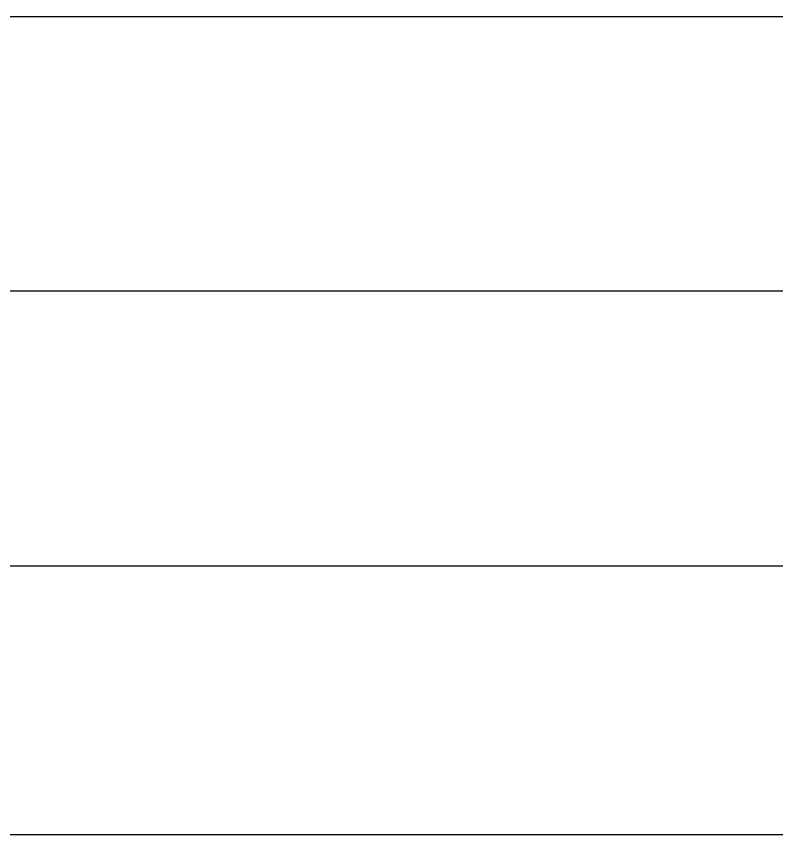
# Model space of a CAD drawing. Header units: millimetres. Extents: x -44117 to 256353, y -2095463 to 65325.
# Drawn here: x 115549 to 127083, y -390314 to -377896 of the extents above; entities that cross this region are included whole.
import ezdxf

# ---------------------------------------------------------------- set-up
doc = ezdxf.new("R2010")
doc.units = ezdxf.units.MM
doc.header["$LTSCALE"] = 10

msp = doc.modelspace()

# ---------------------------------------------------------------- linework, layer by layer
at = {"color": 1}
for p, q in [((104015.69829, -377896.07491), (196284.84516, -377896.07491)), ((104015.69829, -377896.07491), (196284.84516, -377896.07491)), ((104015.69829, -382059.71442), (196284.84516, -382059.71442)), ((104015.69829, -382059.71442), (196284.84516, -382059.71442)), ((104015.69829, -386233.61492), (196284.84516, -386233.61492)), ((104015.69829, -386233.61492), (196284.84516, -386233.61492)), ((104015.69829, -390314.20978), (196284.84516, -390314.20978)), ((104015.69829, -390314.20978), (196284.84516, -390314.20978))]:
    msp.add_line(p, q, dxfattribs=at)

doc.saveas('drawing.dxf')
